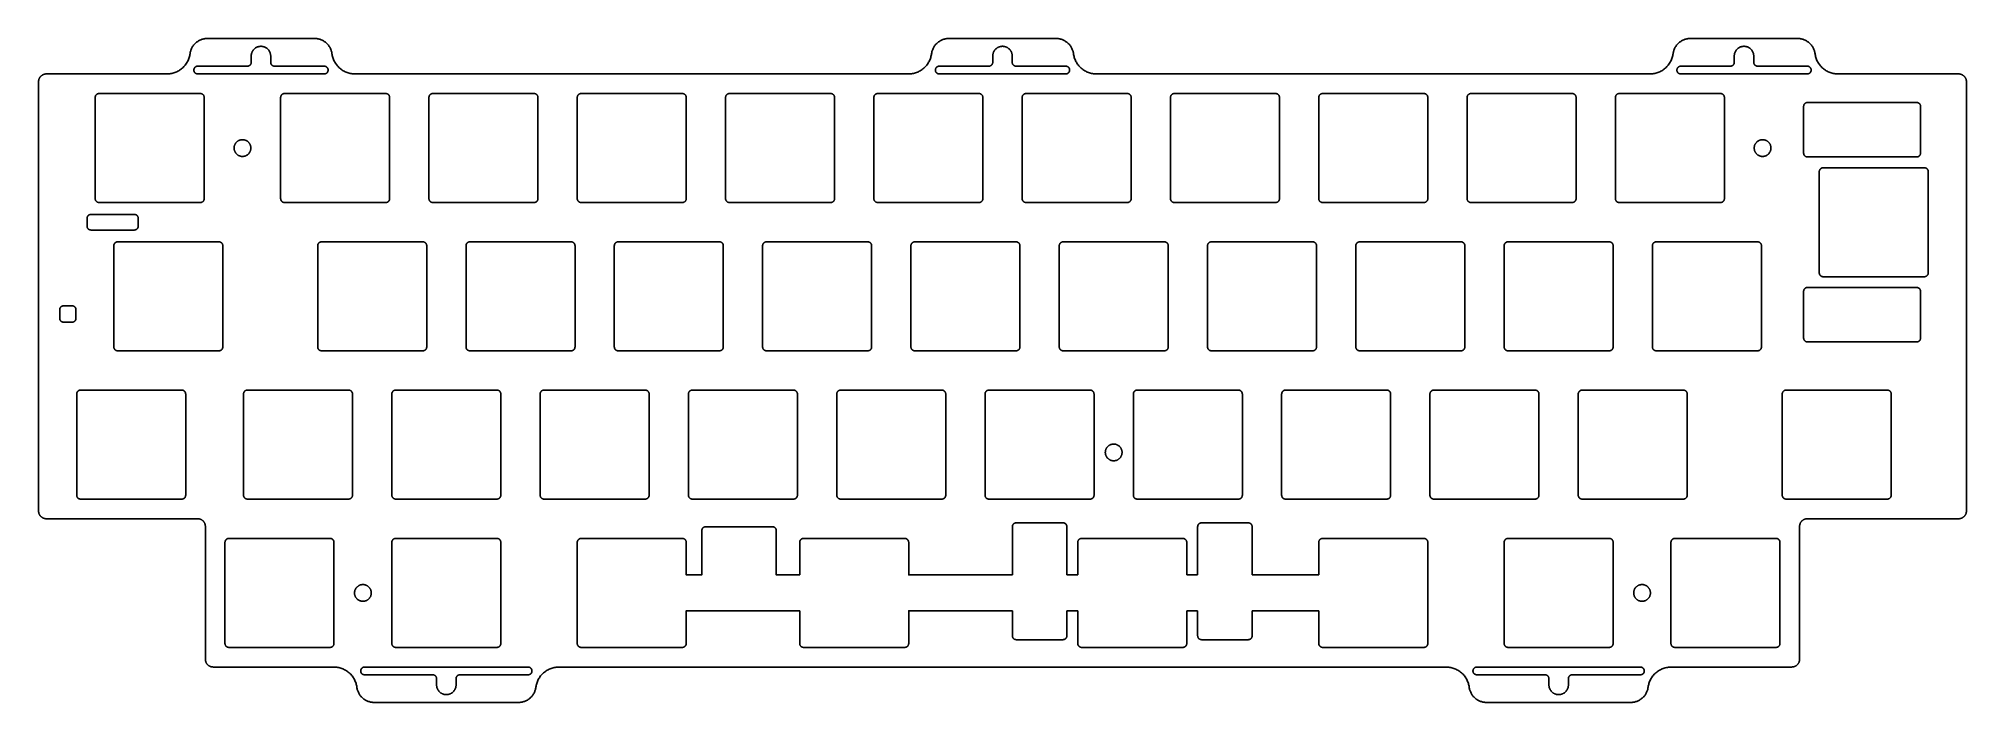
# Model space of a CAD drawing. Header units: millimetres. Extents: x -2983 to -2736, y -419 to -334.
import ezdxf

# ---------------------------------------------------------------- set-up
doc = ezdxf.new("R2010")
doc.units = ezdxf.units.MM
doc.layers.add('默认', color=7, linetype='Continuous', true_color=0xffffff)

msp = doc.modelspace()

# ---------------------------------------------------------------- linework, layer by layer
at = {"layer": '默认'}
for p, q in [((-2971.09, -356.2), (-2976.67, -356.2)), ((-2977.17, -356.7), (-2977.17, -357.7)), ((-2976.67, -358.2), (-2971.09, -358.2)), ((-2970.59, -357.7), (-2970.59, -356.7))]:
    msp.add_line(p, q, dxfattribs=at)
for points in [[(-2979.09, -367.94), (-2979.63, -367.94), (-2980.18, -367.94)], [(-2980.18, -370.04), (-2979.63, -370.04), (-2979.09, -370.04)], [(-2898.2, -396.82), (-2898.2, -402.52), (-2900.2, -402.52), (-2900.2, -398.32)], [(-2889.13, -396.32), (-2897.7, -396.32)], [(-2885.63, -402.52), (-2888.63, -402.52), (-2888.63, -396.82)], [(-2858.31, -402.52), (-2871.63, -402.52), (-2871.63, -398.32)], [(-2849.91, -402.52), (-2851.31, -402.52)], [(-2834.51, -402.52), (-2835.91, -402.52)], [(-2818.95, -402.52), (-2827.51, -402.52)], [(-2900.2, -411.32), (-2900.2, -407.12), (-2885.63, -407.12)], [(-2871.63, -411.32), (-2871.63, -407.12), (-2858.31, -407.12)], [(-2851.31, -407.12), (-2849.91, -407.12)], [(-2835.91, -407.12), (-2834.51, -407.12)], [(-2827.51, -407.12), (-2818.95, -407.12)]]:
    msp.add_lwpolyline(points, dxfattribs=at)
for points, weights in [([(-2963.94, -335.55), (-2963.68, -333.6), (-2961.71, -333.6)], [1, 0.752772652709, 1]), ([(-2947.94, -333.6), (-2945.98, -333.6), (-2945.71, -335.55)], [1, 0.752772652709, 1]), ([(-2868.69, -335.55), (-2868.43, -333.6), (-2866.46, -333.6)], [1, 0.752772652709, 1]), ([(-2852.69, -333.6), (-2850.73, -333.6), (-2850.46, -335.55)], [1, 0.752772652709, 1]), ([(-2773.44, -335.55), (-2773.18, -333.6), (-2771.21, -333.6)], [1, 0.752772652709, 1]), ([(-2757.44, -333.6), (-2755.48, -333.6), (-2755.21, -335.55)], [1, 0.752772652709, 1]), ([(-2966.91, -338.15), (-2964.29, -338.15), (-2963.94, -335.55)], [1, 0.752772652709, 1]), ([(-2956.08, -336.65), (-2956.08, -337.15), (-2956.58, -337.15)], [1, 0.707106781187, 1]), ([(-2953.08, -337.15), (-2953.58, -337.15), (-2953.58, -336.65)], [1, 0.707106781187, 1]), ([(-2945.71, -335.55), (-2945.37, -338.15), (-2942.74, -338.15)], [1, 0.752772652709, 1]), ([(-2871.66, -338.15), (-2869.04, -338.15), (-2868.69, -335.55)], [1, 0.752772652709, 1]), ([(-2860.83, -336.65), (-2860.83, -337.15), (-2861.33, -337.15)], [1, 0.707106781187, 1]), ([(-2857.83, -337.15), (-2858.33, -337.15), (-2858.33, -336.65)], [1, 0.707106781187, 1]), ([(-2850.46, -335.55), (-2850.12, -338.15), (-2847.49, -338.15)], [1, 0.752772652709, 1]), ([(-2776.41, -338.15), (-2773.79, -338.15), (-2773.44, -335.55)], [1, 0.752772652709, 1]), ([(-2765.58, -336.65), (-2765.58, -337.15), (-2766.08, -337.15)], [1, 0.707106781186, 1]), ([(-2762.58, -337.15), (-2763.08, -337.15), (-2763.08, -336.65)], [1, 0.707106781187, 1]), ([(-2755.21, -335.55), (-2754.87, -338.15), (-2752.24, -338.15)], [1, 0.752772652709, 1]), ([(-2983.4, -339.15), (-2983.4, -338.15), (-2982.4, -338.15)], [1, 0.707106781187, 1]), ([(-2736.76, -338.15), (-2735.76, -338.15), (-2735.76, -339.15)], [1, 0.707106781187, 1]), ([(-2975.62, -340.67), (-2976.12, -340.67), (-2976.12, -341.17)], [1, 0.707106781186, 1]), ([(-2962.12, -341.17), (-2962.12, -340.67), (-2962.62, -340.67)], [1, 0.707106781187, 1]), ([(-2951.8, -340.67), (-2952.3, -340.67), (-2952.3, -341.17)], [1, 0.707106781187, 1]), ([(-2938.3, -341.17), (-2938.3, -340.67), (-2938.8, -340.67)], [1, 0.707106781186, 1]), ([(-2932.75, -340.67), (-2933.25, -340.67), (-2933.25, -341.17)], [1, 0.707106781187, 1]), ([(-2919.25, -341.17), (-2919.25, -340.67), (-2919.75, -340.67)], [1, 0.707106781186, 1]), ([(-2913.7, -340.67), (-2914.2, -340.67), (-2914.2, -341.17)], [1, 0.707106781186, 1]), ([(-2900.2, -341.17), (-2900.2, -340.67), (-2900.7, -340.67)], [1, 0.707106781187, 1]), ([(-2894.65, -340.67), (-2895.15, -340.67), (-2895.15, -341.17)], [1, 0.707106781187, 1]), ([(-2881.15, -341.17), (-2881.15, -340.67), (-2881.65, -340.67)], [1, 0.707106781186, 1]), ([(-2875.6, -340.67), (-2876.1, -340.67), (-2876.1, -341.17)], [1, 0.707106781186, 1]), ([(-2862.1, -341.17), (-2862.1, -340.67), (-2862.6, -340.67)], [1, 0.707106781187, 1]), ([(-2856.55, -340.67), (-2857.05, -340.67), (-2857.05, -341.17)], [1, 0.707106781186, 1]), ([(-2843.05, -341.17), (-2843.05, -340.67), (-2843.55, -340.67)], [1, 0.707106781186, 1]), ([(-2837.5, -340.67), (-2838, -340.67), (-2838, -341.17)], [1, 0.707106781187, 1]), ([(-2824, -341.17), (-2824, -340.67), (-2824.5, -340.67)], [1, 0.707106781187, 1]), ([(-2818.45, -340.67), (-2818.95, -340.67), (-2818.95, -341.17)], [1, 0.707106781186, 1]), ([(-2804.95, -341.17), (-2804.95, -340.67), (-2805.45, -340.67)], [1, 0.707106781186, 1]), ([(-2799.4, -340.67), (-2799.9, -340.67), (-2799.9, -341.17)], [1, 0.707106781186, 1]), ([(-2785.9, -341.17), (-2785.9, -340.67), (-2786.4, -340.67)], [1, 0.707106781186, 1]), ([(-2780.35, -340.67), (-2780.85, -340.67), (-2780.85, -341.17)], [1, 0.707106781186, 1]), ([(-2766.85, -341.17), (-2766.85, -340.67), (-2767.35, -340.67)], [1, 0.707106781186, 1]), ([(-2756.17, -341.82), (-2756.67, -341.82), (-2756.67, -342.32)], [1, 0.707106781187, 1]), ([(-2741.65, -342.32), (-2741.65, -341.82), (-2742.15, -341.82)], [1, 0.707106781187, 1]), ([(-2756.67, -348.32), (-2756.67, -348.82), (-2756.17, -348.82)], [1, 0.707106781187, 1]), ([(-2754.16, -350.2), (-2754.66, -350.2), (-2754.66, -350.7)], [1, 0.707106781186, 1]), ([(-2740.66, -350.7), (-2740.66, -350.2), (-2741.16, -350.2)], [1, 0.707106781186, 1]), ([(-2976.67, -356.2), (-2977.17, -356.2), (-2977.17, -356.7)], [1, 0.707106781187, 1]), ([(-2976.12, -354.17), (-2976.12, -354.67), (-2975.62, -354.67)], [1, 0.707106781186, 1]), ([(-2970.59, -356.7), (-2970.59, -356.2), (-2971.09, -356.2)], [1, 0.707106781187, 1]), ([(-2962.62, -354.67), (-2962.12, -354.67), (-2962.12, -354.17)], [1, 0.707106781187, 1]), ([(-2952.3, -354.17), (-2952.3, -354.67), (-2951.8, -354.67)], [1, 0.707106781187, 1]), ([(-2938.8, -354.67), (-2938.3, -354.67), (-2938.3, -354.17)], [1, 0.707106781187, 1]), ([(-2933.25, -354.17), (-2933.25, -354.67), (-2932.75, -354.67)], [1, 0.707106781186, 1]), ([(-2919.75, -354.67), (-2919.25, -354.67), (-2919.25, -354.17)], [1, 0.707106781187, 1]), ([(-2914.2, -354.17), (-2914.2, -354.67), (-2913.7, -354.67)], [1, 0.707106781187, 1]), ([(-2900.7, -354.67), (-2900.2, -354.67), (-2900.2, -354.17)], [1, 0.707106781186, 1]), ([(-2895.15, -354.17), (-2895.15, -354.67), (-2894.65, -354.67)], [1, 0.707106781186, 1]), ([(-2881.65, -354.67), (-2881.15, -354.67), (-2881.15, -354.17)], [1, 0.707106781187, 1]), ([(-2876.1, -354.17), (-2876.1, -354.67), (-2875.6, -354.67)], [1, 0.707106781187, 1]), ([(-2862.6, -354.67), (-2862.1, -354.67), (-2862.1, -354.17)], [1, 0.707106781187, 1]), ([(-2857.05, -354.17), (-2857.05, -354.67), (-2856.55, -354.67)], [1, 0.707106781186, 1]), ([(-2843.55, -354.67), (-2843.05, -354.67), (-2843.05, -354.17)], [1, 0.707106781186, 1]), ([(-2838, -354.17), (-2838, -354.67), (-2837.5, -354.67)], [1, 0.707106781187, 1]), ([(-2824.5, -354.67), (-2824, -354.67), (-2824, -354.17)], [1, 0.707106781187, 1]), ([(-2818.95, -354.17), (-2818.95, -354.67), (-2818.45, -354.67)], [1, 0.707106781186, 1]), ([(-2805.45, -354.67), (-2804.95, -354.67), (-2804.95, -354.17)], [1, 0.707106781187, 1]), ([(-2799.9, -354.17), (-2799.9, -354.67), (-2799.4, -354.67)], [1, 0.707106781186, 1]), ([(-2786.4, -354.67), (-2785.9, -354.67), (-2785.9, -354.17)], [1, 0.707106781186, 1]), ([(-2780.85, -354.17), (-2780.85, -354.67), (-2780.35, -354.67)], [1, 0.707106781187, 1]), ([(-2767.35, -354.67), (-2766.85, -354.67), (-2766.85, -354.17)], [1, 0.707106781186, 1]), ([(-2977.17, -357.7), (-2977.17, -358.2), (-2976.67, -358.2)], [1, 0.707106781187, 1]), ([(-2971.09, -358.2), (-2970.59, -358.2), (-2970.59, -357.7)], [1, 0.707106781186, 1]), ([(-2973.23, -359.72), (-2973.73, -359.72), (-2973.73, -360.22)], [1, 0.707106781186, 1]), ([(-2959.73, -360.22), (-2959.73, -359.72), (-2960.23, -359.72)], [1, 0.707106781187, 1]), ([(-2947.04, -359.72), (-2947.54, -359.72), (-2947.54, -360.22)], [1, 0.707106781186, 1]), ([(-2933.54, -360.22), (-2933.54, -359.72), (-2934.04, -359.72)], [1, 0.707106781187, 1]), ([(-2927.99, -359.72), (-2928.49, -359.72), (-2928.49, -360.22)], [1, 0.707106781187, 1]), ([(-2914.49, -360.22), (-2914.49, -359.72), (-2914.99, -359.72)], [1, 0.707106781187, 1]), ([(-2908.94, -359.72), (-2909.44, -359.72), (-2909.44, -360.22)], [1, 0.707106781187, 1]), ([(-2895.44, -360.22), (-2895.44, -359.72), (-2895.94, -359.72)], [1, 0.707106781187, 1]), ([(-2889.89, -359.72), (-2890.39, -359.72), (-2890.39, -360.22)], [1, 0.707106781186, 1]), ([(-2876.39, -360.22), (-2876.39, -359.72), (-2876.89, -359.72)], [1, 0.707106781187, 1]), ([(-2870.84, -359.72), (-2871.34, -359.72), (-2871.34, -360.22)], [1, 0.707106781186, 1]), ([(-2857.34, -360.22), (-2857.34, -359.72), (-2857.84, -359.72)], [1, 0.707106781186, 1]), ([(-2851.79, -359.72), (-2852.29, -359.72), (-2852.29, -360.22)], [1, 0.707106781186, 1]), ([(-2838.29, -360.22), (-2838.29, -359.72), (-2838.79, -359.72)], [1, 0.707106781187, 1]), ([(-2832.74, -359.72), (-2833.24, -359.72), (-2833.24, -360.22)], [1, 0.707106781186, 1]), ([(-2819.24, -360.22), (-2819.24, -359.72), (-2819.74, -359.72)], [1, 0.707106781188, 1]), ([(-2813.69, -359.72), (-2814.19, -359.72), (-2814.19, -360.22)], [1, 0.707106781187, 1]), ([(-2800.19, -360.22), (-2800.19, -359.72), (-2800.69, -359.72)], [1, 0.707106781187, 1]), ([(-2794.64, -359.72), (-2795.14, -359.72), (-2795.14, -360.22)], [1, 0.707106781186, 1]), ([(-2781.14, -360.22), (-2781.14, -359.72), (-2781.64, -359.72)], [1, 0.707106781187, 1]), ([(-2775.59, -359.72), (-2776.09, -359.72), (-2776.09, -360.22)], [1, 0.707106781186, 1]), ([(-2762.09, -360.22), (-2762.09, -359.72), (-2762.59, -359.72)], [1, 0.707106781187, 1]), ([(-2754.66, -363.7), (-2754.66, -364.2), (-2754.16, -364.2)], [1, 0.707106781187, 1]), ([(-2741.16, -364.2), (-2740.66, -364.2), (-2740.66, -363.7)], [1, 0.707106781186, 1]), ([(-2756.67, -366.08), (-2756.67, -365.58), (-2756.17, -365.58)], [1, 0.707106781187, 1]), ([(-2980.18, -367.94), (-2980.68, -367.94), (-2980.68, -368.44)], [1, 0.707106781187, 1]), ([(-2978.59, -368.44), (-2978.59, -367.94), (-2979.09, -367.94)], [1, 0.707106781187, 1]), ([(-2980.68, -369.54), (-2980.68, -370.04), (-2980.18, -370.04)], [1, 0.707106781187, 1]), ([(-2979.09, -370.04), (-2978.59, -370.04), (-2978.59, -369.54)], [1, 0.707106781187, 1]), ([(-2973.73, -373.22), (-2973.73, -373.72), (-2973.23, -373.72)], [1, 0.707106781186, 1]), ([(-2960.23, -373.72), (-2959.73, -373.72), (-2959.73, -373.22)], [1, 0.707106781187, 1]), ([(-2947.54, -373.22), (-2947.54, -373.72), (-2947.04, -373.72)], [1, 0.707106781186, 1]), ([(-2934.04, -373.72), (-2933.54, -373.72), (-2933.54, -373.22)], [1, 0.707106781187, 1]), ([(-2928.49, -373.22), (-2928.49, -373.72), (-2927.99, -373.72)], [1, 0.707106781186, 1]), ([(-2914.99, -373.72), (-2914.49, -373.72), (-2914.49, -373.22)], [1, 0.707106781187, 1]), ([(-2909.44, -373.22), (-2909.44, -373.72), (-2908.94, -373.72)], [1, 0.707106781187, 1]), ([(-2895.94, -373.72), (-2895.44, -373.72), (-2895.44, -373.22)], [1, 0.707106781186, 1]), ([(-2890.39, -373.22), (-2890.39, -373.72), (-2889.89, -373.72)], [1, 0.707106781186, 1]), ([(-2876.89, -373.72), (-2876.39, -373.72), (-2876.39, -373.22)], [1, 0.707106781187, 1]), ([(-2871.34, -373.22), (-2871.34, -373.72), (-2870.84, -373.72)], [1, 0.707106781186, 1]), ([(-2857.84, -373.72), (-2857.34, -373.72), (-2857.34, -373.22)], [1, 0.707106781185, 1]), ([(-2852.29, -373.22), (-2852.29, -373.72), (-2851.79, -373.72)], [1, 0.707106781186, 1]), ([(-2838.79, -373.72), (-2838.29, -373.72), (-2838.29, -373.22)], [1, 0.707106781186, 1]), ([(-2833.24, -373.22), (-2833.24, -373.72), (-2832.74, -373.72)], [1, 0.707106781187, 1]), ([(-2819.74, -373.72), (-2819.24, -373.72), (-2819.24, -373.22)], [1, 0.707106781188, 1]), ([(-2814.19, -373.22), (-2814.19, -373.72), (-2813.69, -373.72)], [1, 0.707106781185, 1]), ([(-2800.69, -373.72), (-2800.19, -373.72), (-2800.19, -373.22)], [1, 0.707106781187, 1]), ([(-2795.14, -373.22), (-2795.14, -373.72), (-2794.64, -373.72)], [1, 0.707106781186, 1]), ([(-2781.64, -373.72), (-2781.14, -373.72), (-2781.14, -373.22)], [1, 0.707106781187, 1]), ([(-2776.09, -373.22), (-2776.09, -373.72), (-2775.59, -373.72)], [1, 0.707106781186, 1]), ([(-2762.59, -373.72), (-2762.09, -373.72), (-2762.09, -373.22)], [1, 0.707106781187, 1]), ([(-2756.17, -372.58), (-2756.67, -372.58), (-2756.67, -372.08)], [1, 0.707106781187, 1]), ([(-2741.65, -372.08), (-2741.65, -372.58), (-2742.15, -372.58)], [1, 0.707106781187, 1]), ([(-2978, -378.77), (-2978.5, -378.77), (-2978.5, -379.27)], [1, 0.707106781186, 1]), ([(-2964.5, -379.27), (-2964.5, -378.77), (-2965, -378.77)], [1, 0.707106781187, 1]), ([(-2956.57, -378.77), (-2957.07, -378.77), (-2957.07, -379.27)], [1, 0.707106781186, 1]), ([(-2943.07, -379.27), (-2943.07, -378.77), (-2943.57, -378.77)], [1, 0.707106781187, 1]), ([(-2937.52, -378.77), (-2938.02, -378.77), (-2938.02, -379.27)], [1, 0.707106781187, 1]), ([(-2924.02, -379.27), (-2924.02, -378.77), (-2924.52, -378.77)], [1, 0.707106781186, 1]), ([(-2918.47, -378.77), (-2918.97, -378.77), (-2918.97, -379.27)], [1, 0.707106781187, 1]), ([(-2904.97, -379.27), (-2904.97, -378.77), (-2905.47, -378.77)], [1, 0.707106781187, 1]), ([(-2899.42, -378.77), (-2899.92, -378.77), (-2899.92, -379.27)], [1, 0.707106781187, 1]), ([(-2885.92, -379.27), (-2885.92, -378.77), (-2886.42, -378.77)], [1, 0.707106781188, 1]), ([(-2880.37, -378.77), (-2880.87, -378.77), (-2880.87, -379.27)], [1, 0.707106781186, 1]), ([(-2866.87, -379.27), (-2866.87, -378.77), (-2867.37, -378.77)], [1, 0.707106781187, 1]), ([(-2861.32, -378.77), (-2861.82, -378.77), (-2861.82, -379.27)], [1, 0.707106781187, 1]), ([(-2847.82, -379.27), (-2847.82, -378.77), (-2848.32, -378.77)], [1, 0.707106781187, 1]), ([(-2842.27, -378.77), (-2842.77, -378.77), (-2842.77, -379.27)], [1, 0.707106781186, 1]), ([(-2828.77, -379.27), (-2828.77, -378.77), (-2829.27, -378.77)], [1, 0.707106781187, 1]), ([(-2823.22, -378.77), (-2823.72, -378.77), (-2823.72, -379.27)], [1, 0.707106781186, 1]), ([(-2809.72, -379.27), (-2809.72, -378.77), (-2810.22, -378.77)], [1, 0.707106781188, 1]), ([(-2804.17, -378.77), (-2804.67, -378.77), (-2804.67, -379.27)], [1, 0.707106781187, 1]), ([(-2790.67, -379.27), (-2790.67, -378.77), (-2791.17, -378.77)], [1, 0.707106781186, 1]), ([(-2785.12, -378.77), (-2785.62, -378.77), (-2785.62, -379.27)], [1, 0.707106781186, 1]), ([(-2771.62, -379.27), (-2771.62, -378.77), (-2772.12, -378.77)], [1, 0.707106781186, 1]), ([(-2758.92, -378.77), (-2759.42, -378.77), (-2759.42, -379.27)], [1, 0.707106781186, 1]), ([(-2745.42, -379.27), (-2745.42, -378.77), (-2745.92, -378.77)], [1, 0.707106781186, 1]), ([(-2978.5, -392.27), (-2978.5, -392.77), (-2978, -392.77)], [1, 0.707106781186, 1]), ([(-2965, -392.77), (-2964.5, -392.77), (-2964.5, -392.27)], [1, 0.707106781187, 1]), ([(-2957.07, -392.27), (-2957.07, -392.77), (-2956.57, -392.77)], [1, 0.707106781186, 1]), ([(-2943.57, -392.77), (-2943.07, -392.77), (-2943.07, -392.27)], [1, 0.707106781187, 1]), ([(-2938.02, -392.27), (-2938.02, -392.77), (-2937.52, -392.77)], [1, 0.707106781186, 1]), ([(-2924.52, -392.77), (-2924.02, -392.77), (-2924.02, -392.27)], [1, 0.707106781186, 1]), ([(-2918.97, -392.27), (-2918.97, -392.77), (-2918.47, -392.77)], [1, 0.707106781186, 1]), ([(-2905.47, -392.77), (-2904.97, -392.77), (-2904.97, -392.27)], [1, 0.707106781186, 1]), ([(-2899.92, -392.27), (-2899.92, -392.77), (-2899.42, -392.77)], [1, 0.707106781186, 1]), ([(-2886.42, -392.77), (-2885.92, -392.77), (-2885.92, -392.27)], [1, 0.707106781186, 1]), ([(-2880.87, -392.27), (-2880.87, -392.77), (-2880.37, -392.77)], [1, 0.707106781186, 1]), ([(-2867.37, -392.77), (-2866.87, -392.77), (-2866.87, -392.27)], [1, 0.707106781186, 1]), ([(-2861.82, -392.27), (-2861.82, -392.77), (-2861.32, -392.77)], [1, 0.707106781186, 1]), ([(-2848.32, -392.77), (-2847.82, -392.77), (-2847.82, -392.27)], [1, 0.707106781186, 1]), ([(-2842.77, -392.27), (-2842.77, -392.77), (-2842.27, -392.77)], [1, 0.707106781186, 1]), ([(-2829.27, -392.77), (-2828.77, -392.77), (-2828.77, -392.27)], [1, 0.707106781186, 1]), ([(-2823.72, -392.27), (-2823.72, -392.77), (-2823.22, -392.77)], [1, 0.707106781185, 1]), ([(-2810.22, -392.77), (-2809.72, -392.77), (-2809.72, -392.27)], [1, 0.707106781186, 1]), ([(-2804.67, -392.27), (-2804.67, -392.77), (-2804.17, -392.77)], [1, 0.707106781186, 1]), ([(-2791.17, -392.77), (-2790.67, -392.77), (-2790.67, -392.27)], [1, 0.707106781186, 1]), ([(-2785.62, -392.27), (-2785.62, -392.77), (-2785.12, -392.77)], [1, 0.707106781186, 1]), ([(-2772.12, -392.77), (-2771.62, -392.77), (-2771.62, -392.27)], [1, 0.707106781186, 1]), ([(-2759.42, -392.27), (-2759.42, -392.77), (-2758.92, -392.77)], [1, 0.707106781186, 1]), ([(-2745.92, -392.77), (-2745.42, -392.77), (-2745.42, -392.27)], [1, 0.707106781186, 1]), ([(-2982.4, -395.29), (-2983.4, -395.29), (-2983.4, -394.29)], [1, 0.707106781187, 1]), ([(-2961.97, -396.29), (-2961.97, -395.29), (-2962.97, -395.29)], [1, 0.707106781187, 1]), ([(-2857.81, -395.82), (-2858.31, -395.82), (-2858.31, -396.32)], [1, 0.707106781187, 1]), ([(-2827.51, -396.32), (-2827.51, -395.82), (-2828.01, -395.82)], [1, 0.707106781187, 1]), ([(-2756.19, -395.29), (-2757.19, -395.29), (-2757.19, -396.29)], [1, 0.707106781187, 1]), ([(-2735.76, -394.29), (-2735.76, -395.29), (-2736.76, -395.29)], [1, 0.707106781187, 1]), ([(-2958.95, -397.82), (-2959.45, -397.82), (-2959.45, -398.32)], [1, 0.707106781186, 1]), ([(-2945.45, -398.32), (-2945.45, -397.82), (-2945.95, -397.82)], [1, 0.707106781187, 1]), ([(-2937.52, -397.82), (-2938.02, -397.82), (-2938.02, -398.32)], [1, 0.707106781186, 1]), ([(-2924.02, -398.32), (-2924.02, -397.82), (-2924.52, -397.82)], [1, 0.707106781187, 1]), ([(-2913.7, -397.82), (-2914.2, -397.82), (-2914.2, -398.32)], [1, 0.707106781186, 1]), ([(-2900.2, -398.32), (-2900.2, -397.82), (-2900.7, -397.82)], [1, 0.707106781187, 1]), ([(-2897.7, -396.32), (-2898.2, -396.32), (-2898.2, -396.82)], [1, 0.707106781187, 1]), ([(-2888.63, -396.82), (-2888.63, -396.32), (-2889.13, -396.32)], [1, 0.707106781187, 1]), ([(-2885.13, -397.82), (-2885.63, -397.82), (-2885.63, -398.32)], [1, 0.707106781186, 1]), ([(-2871.63, -398.32), (-2871.63, -397.82), (-2872.13, -397.82)], [1, 0.707106781187, 1]), ([(-2849.41, -397.82), (-2849.91, -397.82), (-2849.91, -398.32)], [1, 0.707106781186, 1]), ([(-2835.91, -398.32), (-2835.91, -397.82), (-2836.41, -397.82)], [1, 0.707106781187, 1]), ([(-2818.45, -397.82), (-2818.95, -397.82), (-2818.95, -398.32)], [1, 0.707106781186, 1]), ([(-2804.95, -398.32), (-2804.95, -397.82), (-2805.45, -397.82)], [1, 0.707106781187, 1]), ([(-2794.64, -397.82), (-2795.14, -397.82), (-2795.14, -398.32)], [1, 0.707106781186, 1]), ([(-2781.14, -398.32), (-2781.14, -397.82), (-2781.64, -397.82)], [1, 0.707106781187, 1]), ([(-2773.21, -397.82), (-2773.71, -397.82), (-2773.71, -398.32)], [1, 0.707106781186, 1]), ([(-2759.71, -398.32), (-2759.71, -397.82), (-2760.21, -397.82)], [1, 0.707106781187, 1]), ([(-2858.31, -410.33), (-2858.31, -410.83), (-2857.81, -410.83)], [1, 0.707106781187, 1]), ([(-2851.81, -410.83), (-2851.31, -410.83), (-2851.31, -410.33)], [1, 0.707106781187, 1]), ([(-2834.51, -410.33), (-2834.51, -410.83), (-2834.01, -410.83)], [1, 0.707106781187, 1]), ([(-2828.01, -410.83), (-2827.51, -410.83), (-2827.51, -410.33)], [1, 0.707106781187, 1]), ([(-2960.97, -414.34), (-2961.97, -414.34), (-2961.97, -413.34)], [1, 0.707106781187, 1]), ([(-2959.45, -411.32), (-2959.45, -411.82), (-2958.95, -411.82)], [1, 0.707106781186, 1]), ([(-2945.95, -411.82), (-2945.45, -411.82), (-2945.45, -411.32)], [1, 0.707106781187, 1]), ([(-2938.02, -411.32), (-2938.02, -411.82), (-2937.52, -411.82)], [1, 0.707106781186, 1]), ([(-2924.52, -411.82), (-2924.02, -411.82), (-2924.02, -411.32)], [1, 0.707106781187, 1]), ([(-2914.2, -411.32), (-2914.2, -411.82), (-2913.7, -411.82)], [1, 0.707106781186, 1]), ([(-2900.7, -411.82), (-2900.2, -411.82), (-2900.2, -411.32)], [1, 0.707106781187, 1]), ([(-2885.63, -411.32), (-2885.63, -411.82), (-2885.13, -411.82)], [1, 0.707106781186, 1]), ([(-2872.13, -411.82), (-2871.63, -411.82), (-2871.63, -411.32)], [1, 0.707106781187, 1]), ([(-2849.91, -411.32), (-2849.91, -411.82), (-2849.41, -411.82)], [1, 0.707106781186, 1]), ([(-2836.41, -411.82), (-2835.91, -411.82), (-2835.91, -411.32)], [1, 0.707106781187, 1]), ([(-2818.95, -411.32), (-2818.95, -411.82), (-2818.45, -411.82)], [1, 0.707106781186, 1]), ([(-2805.45, -411.82), (-2804.95, -411.82), (-2804.95, -411.32)], [1, 0.707106781187, 1]), ([(-2795.14, -411.32), (-2795.14, -411.82), (-2794.64, -411.82)], [1, 0.707106781186, 1]), ([(-2781.64, -411.82), (-2781.14, -411.82), (-2781.14, -411.32)], [1, 0.707106781187, 1]), ([(-2773.71, -411.32), (-2773.71, -411.82), (-2773.21, -411.82)], [1, 0.707106781186, 1]), ([(-2760.21, -411.82), (-2759.71, -411.82), (-2759.71, -411.32)], [1, 0.707106781187, 1]), ([(-2757.19, -413.34), (-2757.19, -414.34), (-2758.19, -414.34)], [1, 0.707106781187, 1]), ([(-2942.51, -416.94), (-2942.86, -414.34), (-2945.48, -414.34)], [1, 0.752772652709, 1]), ([(-2932.77, -415.34), (-2932.27, -415.34), (-2932.27, -415.84)], [1, 0.707106781187, 1]), ([(-2929.77, -415.84), (-2929.77, -415.34), (-2929.27, -415.34)], [1, 0.707106781187, 1]), ([(-2916.55, -414.34), (-2919.17, -414.34), (-2919.52, -416.94)], [1, 0.752772652709, 1]), ([(-2799.63, -416.94), (-2799.98, -414.34), (-2802.61, -414.34)], [1, 0.752772652709, 1]), ([(-2789.89, -415.34), (-2789.39, -415.34), (-2789.39, -415.84)], [1, 0.707106781187, 1]), ([(-2786.89, -415.84), (-2786.89, -415.34), (-2786.39, -415.34)], [1, 0.707106781187, 1]), ([(-2773.67, -414.34), (-2776.3, -414.34), (-2776.65, -416.94)], [1, 0.752772652709, 1]), ([(-2940.28, -418.89), (-2942.25, -418.89), (-2942.51, -416.94)], [1, 0.752772652709, 1]), ([(-2919.52, -416.94), (-2919.78, -418.89), (-2921.75, -418.89)], [1, 0.752772652709, 1]), ([(-2797.4, -418.89), (-2799.37, -418.89), (-2799.63, -416.94)], [1, 0.752772652709, 1]), ([(-2776.65, -416.94), (-2776.91, -418.89), (-2778.88, -418.89)], [1, 0.752772652709, 1])]:
    msp.add_rational_spline(points, weights, degree=2, dxfattribs=at)
for points in [[(-2961.71, -333.6), (-2954.83, -333.6), (-2947.94, -333.6)], [(-2866.46, -333.6), (-2859.58, -333.6), (-2852.69, -333.6)], [(-2771.21, -333.6), (-2764.33, -333.6), (-2757.44, -333.6)], [(-2956.08, -335.85), (-2956.08, -336.25), (-2956.08, -336.65)], [(-2953.58, -336.65), (-2953.58, -336.25), (-2953.58, -335.85)], [(-2860.83, -335.85), (-2860.83, -336.25), (-2860.83, -336.65)], [(-2858.33, -336.65), (-2858.33, -336.25), (-2858.33, -335.85)], [(-2765.58, -335.85), (-2765.58, -336.25), (-2765.58, -336.65)], [(-2763.08, -336.65), (-2763.08, -336.25), (-2763.08, -335.85)], [(-2983.4, -394.29), (-2983.4, -366.72), (-2983.4, -339.15)], [(-2982.4, -338.15), (-2981.1, -338.15), (-2966.91, -338.15)], [(-2956.58, -337.15), (-2959.76, -337.15), (-2962.95, -337.15)], [(-2962.95, -338.15), (-2954.83, -338.15), (-2946.71, -338.15)], [(-2946.71, -337.15), (-2949.89, -337.15), (-2953.08, -337.15)], [(-2942.74, -338.15), (-2911.97, -338.15), (-2871.66, -338.15)], [(-2861.33, -337.15), (-2864.51, -337.15), (-2867.7, -337.15)], [(-2867.7, -338.15), (-2859.58, -338.15), (-2851.46, -338.15)], [(-2851.46, -337.15), (-2854.64, -337.15), (-2857.83, -337.15)], [(-2847.49, -338.15), (-2807.23, -338.15), (-2776.41, -338.15)], [(-2766.08, -337.15), (-2769.26, -337.15), (-2772.45, -337.15)], [(-2772.45, -338.15), (-2764.33, -338.15), (-2756.21, -338.15)], [(-2756.21, -337.15), (-2759.39, -337.15), (-2762.58, -337.15)], [(-2752.24, -338.15), (-2743.05, -338.15), (-2736.76, -338.15)], [(-2735.76, -339.15), (-2735.76, -366.72), (-2735.76, -394.29)], [(-2976.12, -341.17), (-2976.12, -347.67), (-2976.12, -354.17)], [(-2962.62, -340.67), (-2969.12, -340.67), (-2975.62, -340.67)], [(-2962.12, -354.17), (-2962.12, -347.67), (-2962.12, -341.17)], [(-2952.3, -341.17), (-2952.3, -347.67), (-2952.3, -354.17)], [(-2938.8, -340.67), (-2945.3, -340.67), (-2951.8, -340.67)], [(-2938.3, -354.17), (-2938.3, -347.67), (-2938.3, -341.17)], [(-2933.25, -341.17), (-2933.25, -347.67), (-2933.25, -354.17)], [(-2919.75, -340.67), (-2926.25, -340.67), (-2932.75, -340.67)], [(-2919.25, -354.17), (-2919.25, -347.67), (-2919.25, -341.17)], [(-2914.2, -341.17), (-2914.2, -347.67), (-2914.2, -354.17)], [(-2900.7, -340.67), (-2907.2, -340.67), (-2913.7, -340.67)], [(-2900.2, -354.17), (-2900.2, -347.67), (-2900.2, -341.17)], [(-2895.15, -341.17), (-2895.15, -347.67), (-2895.15, -354.17)], [(-2881.65, -340.67), (-2888.15, -340.67), (-2894.65, -340.67)], [(-2881.15, -354.17), (-2881.15, -347.67), (-2881.15, -341.17)], [(-2876.1, -341.17), (-2876.1, -347.67), (-2876.1, -354.17)], [(-2862.6, -340.67), (-2869.1, -340.67), (-2875.6, -340.67)], [(-2862.1, -354.17), (-2862.1, -347.67), (-2862.1, -341.17)], [(-2857.05, -341.17), (-2857.05, -347.67), (-2857.05, -354.17)], [(-2843.55, -340.67), (-2850.05, -340.67), (-2856.55, -340.67)], [(-2843.05, -354.17), (-2843.05, -347.67), (-2843.05, -341.17)], [(-2838, -341.17), (-2838, -347.67), (-2838, -354.17)], [(-2824.5, -340.67), (-2831, -340.67), (-2837.5, -340.67)], [(-2824, -354.17), (-2824, -347.67), (-2824, -341.17)], [(-2818.95, -341.17), (-2818.95, -347.67), (-2818.95, -354.17)], [(-2805.45, -340.67), (-2811.95, -340.67), (-2818.45, -340.67)], [(-2804.95, -354.17), (-2804.95, -347.67), (-2804.95, -341.17)], [(-2799.9, -341.17), (-2799.9, -347.67), (-2799.9, -354.17)], [(-2786.4, -340.67), (-2792.9, -340.67), (-2799.4, -340.67)], [(-2785.9, -354.17), (-2785.9, -347.67), (-2785.9, -341.17)], [(-2780.85, -341.17), (-2780.85, -347.67), (-2780.85, -354.17)], [(-2767.35, -340.67), (-2773.85, -340.67), (-2780.35, -340.67)], [(-2766.85, -354.17), (-2766.85, -347.67), (-2766.85, -341.17)], [(-2756.67, -342.32), (-2756.67, -345.32), (-2756.67, -348.32)], [(-2742.15, -341.82), (-2749.16, -341.82), (-2756.17, -341.82)], [(-2741.65, -348.28), (-2741.65, -345.3), (-2741.65, -342.32)], [(-2756.17, -348.82), (-2749.17, -348.82), (-2742.18, -348.82)], [(-2754.66, -350.7), (-2754.66, -357.2), (-2754.66, -363.7)], [(-2741.16, -350.2), (-2747.66, -350.2), (-2754.16, -350.2)], [(-2740.66, -363.7), (-2740.66, -357.2), (-2740.66, -350.7)], [(-2975.62, -354.67), (-2969.12, -354.67), (-2962.62, -354.67)], [(-2951.8, -354.67), (-2945.3, -354.67), (-2938.8, -354.67)], [(-2932.75, -354.67), (-2926.25, -354.67), (-2919.75, -354.67)], [(-2913.7, -354.67), (-2907.2, -354.67), (-2900.7, -354.67)], [(-2894.65, -354.67), (-2888.15, -354.67), (-2881.65, -354.67)], [(-2875.6, -354.67), (-2869.1, -354.67), (-2862.6, -354.67)], [(-2856.55, -354.67), (-2850.05, -354.67), (-2843.55, -354.67)], [(-2837.5, -354.67), (-2831, -354.67), (-2824.5, -354.67)], [(-2818.45, -354.67), (-2811.95, -354.67), (-2805.45, -354.67)], [(-2799.4, -354.67), (-2792.9, -354.67), (-2786.4, -354.67)], [(-2780.35, -354.67), (-2773.85, -354.67), (-2767.35, -354.67)], [(-2973.73, -360.22), (-2973.73, -366.72), (-2973.73, -373.22)], [(-2960.23, -359.72), (-2966.73, -359.72), (-2973.23, -359.72)], [(-2959.73, -373.22), (-2959.73, -366.72), (-2959.73, -360.22)], [(-2947.54, -360.22), (-2947.54, -366.72), (-2947.54, -373.22)], [(-2934.04, -359.72), (-2940.54, -359.72), (-2947.04, -359.72)], [(-2933.54, -373.22), (-2933.54, -366.72), (-2933.54, -360.22)], [(-2928.49, -360.22), (-2928.49, -366.72), (-2928.49, -373.22)], [(-2914.99, -359.72), (-2921.49, -359.72), (-2927.99, -359.72)], [(-2914.49, -373.22), (-2914.49, -366.72), (-2914.49, -360.22)], [(-2909.44, -360.22), (-2909.44, -366.72), (-2909.44, -373.22)], [(-2895.94, -359.72), (-2902.44, -359.72), (-2908.94, -359.72)], [(-2895.44, -373.22), (-2895.44, -366.72), (-2895.44, -360.22)], [(-2890.39, -360.22), (-2890.39, -366.72), (-2890.39, -373.22)], [(-2876.89, -359.72), (-2883.39, -359.72), (-2889.89, -359.72)], [(-2876.39, -373.22), (-2876.39, -366.72), (-2876.39, -360.22)], [(-2871.34, -360.22), (-2871.34, -366.72), (-2871.34, -373.22)], [(-2857.84, -359.72), (-2864.34, -359.72), (-2870.84, -359.72)], [(-2857.34, -373.22), (-2857.34, -366.72), (-2857.34, -360.22)], [(-2852.29, -360.22), (-2852.29, -366.72), (-2852.29, -373.22)], [(-2838.79, -359.72), (-2845.29, -359.72), (-2851.79, -359.72)], [(-2838.29, -373.22), (-2838.29, -366.72), (-2838.29, -360.22)], [(-2833.24, -360.22), (-2833.24, -366.72), (-2833.24, -373.22)], [(-2819.74, -359.72), (-2826.24, -359.72), (-2832.74, -359.72)], [(-2819.24, -373.22), (-2819.24, -366.72), (-2819.24, -360.22)], [(-2814.19, -360.22), (-2814.19, -366.72), (-2814.19, -373.22)], [(-2800.69, -359.72), (-2807.19, -359.72), (-2813.69, -359.72)], [(-2800.19, -373.22), (-2800.19, -366.72), (-2800.19, -360.22)], [(-2795.14, -360.22), (-2795.14, -366.72), (-2795.14, -373.22)], [(-2781.64, -359.72), (-2788.14, -359.72), (-2794.64, -359.72)], [(-2781.14, -373.22), (-2781.14, -366.72), (-2781.14, -360.22)], [(-2776.09, -360.22), (-2776.09, -366.72), (-2776.09, -373.22)], [(-2762.59, -359.72), (-2769.09, -359.72), (-2775.59, -359.72)], [(-2762.09, -373.22), (-2762.09, -366.72), (-2762.09, -360.22)], [(-2756.67, -372.08), (-2756.67, -369.08), (-2756.67, -366.08)], [(-2756.17, -365.58), (-2749.17, -365.58), (-2742.18, -365.58)], [(-2754.16, -364.2), (-2747.66, -364.2), (-2741.16, -364.2)], [(-2741.65, -366.12), (-2741.65, -369.1), (-2741.65, -372.08)], [(-2980.68, -368.44), (-2980.68, -368.99), (-2980.68, -369.54)], [(-2978.59, -369.54), (-2978.59, -368.99), (-2978.59, -368.44)], [(-2973.23, -373.72), (-2966.73, -373.72), (-2960.23, -373.72)], [(-2947.04, -373.72), (-2940.54, -373.72), (-2934.04, -373.72)], [(-2927.99, -373.72), (-2921.49, -373.72), (-2914.99, -373.72)], [(-2908.94, -373.72), (-2902.44, -373.72), (-2895.94, -373.72)], [(-2889.89, -373.72), (-2883.39, -373.72), (-2876.89, -373.72)], [(-2870.84, -373.72), (-2864.34, -373.72), (-2857.84, -373.72)], [(-2851.79, -373.72), (-2845.29, -373.72), (-2838.79, -373.72)], [(-2832.74, -373.72), (-2826.24, -373.72), (-2819.74, -373.72)], [(-2813.69, -373.72), (-2807.19, -373.72), (-2800.69, -373.72)], [(-2794.64, -373.72), (-2788.14, -373.72), (-2781.64, -373.72)], [(-2775.59, -373.72), (-2769.09, -373.72), (-2762.59, -373.72)], [(-2742.15, -372.58), (-2749.16, -372.58), (-2756.17, -372.58)], [(-2965, -378.77), (-2971.5, -378.77), (-2978, -378.77)], [(-2943.57, -378.77), (-2950.07, -378.77), (-2956.57, -378.77)], [(-2924.52, -378.77), (-2931.02, -378.77), (-2937.52, -378.77)], [(-2905.47, -378.77), (-2911.97, -378.77), (-2918.47, -378.77)], [(-2886.42, -378.77), (-2892.92, -378.77), (-2899.42, -378.77)], [(-2867.37, -378.77), (-2873.87, -378.77), (-2880.37, -378.77)], [(-2848.32, -378.77), (-2854.82, -378.77), (-2861.32, -378.77)], [(-2829.27, -378.77), (-2835.77, -378.77), (-2842.27, -378.77)], [(-2810.22, -378.77), (-2816.72, -378.77), (-2823.22, -378.77)], [(-2791.17, -378.77), (-2797.67, -378.77), (-2804.17, -378.77)], [(-2772.12, -378.77), (-2778.62, -378.77), (-2785.12, -378.77)], [(-2745.92, -378.77), (-2752.42, -378.77), (-2758.92, -378.77)], [(-2978.5, -379.27), (-2978.5, -385.77), (-2978.5, -392.27)], [(-2964.5, -392.27), (-2964.5, -385.77), (-2964.5, -379.27)], [(-2957.07, -379.27), (-2957.07, -385.77), (-2957.07, -392.27)], [(-2943.07, -392.27), (-2943.07, -385.77), (-2943.07, -379.27)], [(-2938.02, -379.27), (-2938.02, -385.77), (-2938.02, -392.27)], [(-2924.02, -392.27), (-2924.02, -385.77), (-2924.02, -379.27)], [(-2918.97, -379.27), (-2918.97, -385.77), (-2918.97, -392.27)], [(-2904.97, -392.27), (-2904.97, -385.77), (-2904.97, -379.27)], [(-2899.92, -379.27), (-2899.92, -385.77), (-2899.92, -392.27)], [(-2885.92, -392.27), (-2885.92, -385.77), (-2885.92, -379.27)], [(-2880.87, -379.27), (-2880.87, -385.77), (-2880.87, -392.27)], [(-2866.87, -392.27), (-2866.87, -385.77), (-2866.87, -379.27)], [(-2861.82, -379.27), (-2861.82, -385.77), (-2861.82, -392.27)], [(-2847.82, -392.27), (-2847.82, -385.77), (-2847.82, -379.27)], [(-2842.77, -379.27), (-2842.77, -385.77), (-2842.77, -392.27)], [(-2828.77, -392.27), (-2828.77, -385.77), (-2828.77, -379.27)], [(-2823.72, -379.27), (-2823.72, -385.77), (-2823.72, -392.27)], [(-2809.72, -392.27), (-2809.72, -385.77), (-2809.72, -379.27)], [(-2804.67, -379.27), (-2804.67, -385.77), (-2804.67, -392.27)], [(-2790.67, -392.27), (-2790.67, -385.77), (-2790.67, -379.27)], [(-2785.62, -379.27), (-2785.62, -385.77), (-2785.62, -392.27)], [(-2771.62, -392.27), (-2771.62, -385.77), (-2771.62, -379.27)], [(-2759.42, -379.27), (-2759.42, -385.77), (-2759.42, -392.27)], [(-2745.42, -392.27), (-2745.42, -385.77), (-2745.42, -379.27)], [(-2978, -392.77), (-2971.5, -392.77), (-2965, -392.77)], [(-2956.57, -392.77), (-2950.07, -392.77), (-2943.57, -392.77)], [(-2937.52, -392.77), (-2931.02, -392.77), (-2924.52, -392.77)], [(-2918.47, -392.77), (-2911.97, -392.77), (-2905.47, -392.77)], [(-2899.42, -392.77), (-2892.92, -392.77), (-2886.42, -392.77)], [(-2880.37, -392.77), (-2873.87, -392.77), (-2867.37, -392.77)], [(-2861.32, -392.77), (-2854.82, -392.77), (-2848.32, -392.77)], [(-2842.27, -392.77), (-2835.77, -392.77), (-2829.27, -392.77)], [(-2823.22, -392.77), (-2816.72, -392.77), (-2810.22, -392.77)], [(-2804.17, -392.77), (-2797.67, -392.77), (-2791.17, -392.77)], [(-2785.12, -392.77), (-2778.62, -392.77), (-2772.12, -392.77)], [(-2758.92, -392.77), (-2752.42, -392.77), (-2745.92, -392.77)], [(-2962.97, -395.29), (-2972.68, -395.29), (-2982.4, -395.29)], [(-2851.85, -395.82), (-2854.83, -395.82), (-2857.81, -395.82)], [(-2828.01, -395.82), (-2830.99, -395.82), (-2833.97, -395.82)], [(-2736.76, -395.29), (-2746.47, -395.29), (-2756.19, -395.29)], [(-2961.97, -413.34), (-2961.97, -404.82), (-2961.97, -396.29)], [(-2959.45, -398.32), (-2959.45, -404.82), (-2959.45, -411.32)], [(-2945.95, -397.82), (-2952.45, -397.82), (-2958.95, -397.82)], [(-2945.45, -411.32), (-2945.45, -404.82), (-2945.45, -398.32)], [(-2938.02, -398.32), (-2938.02, -404.82), (-2938.02, -411.32)], [(-2924.52, -397.82), (-2931.02, -397.82), (-2937.52, -397.82)], [(-2924.02, -411.32), (-2924.02, -404.82), (-2924.02, -398.32)], [(-2914.2, -398.32), (-2914.2, -404.82), (-2914.2, -411.32)], [(-2900.7, -397.82), (-2907.2, -397.82), (-2913.7, -397.82)], [(-2885.63, -398.32), (-2885.63, -400.42), (-2885.63, -402.52)], [(-2872.13, -397.82), (-2878.63, -397.82), (-2885.13, -397.82)], [(-2858.31, -396.32), (-2858.31, -399.42), (-2858.31, -402.52)], [(-2851.31, -402.52), (-2851.31, -399.44), (-2851.31, -396.35)], [(-2849.91, -398.32), (-2849.91, -400.42), (-2849.91, -402.52)], [(-2836.41, -397.82), (-2842.91, -397.82), (-2849.41, -397.82)], [(-2835.91, -402.52), (-2835.91, -400.42), (-2835.91, -398.32)], [(-2834.51, -396.35), (-2834.51, -399.44), (-2834.51, -402.52)], [(-2827.51, -402.52), (-2827.51, -399.42), (-2827.51, -396.32)], [(-2818.95, -398.32), (-2818.95, -400.42), (-2818.95, -402.52)], [(-2805.45, -397.82), (-2811.95, -397.82), (-2818.45, -397.82)], [(-2804.95, -411.32), (-2804.95, -404.82), (-2804.95, -398.32)], [(-2795.14, -398.32), (-2795.14, -404.82), (-2795.14, -411.32)], [(-2781.64, -397.82), (-2788.14, -397.82), (-2794.64, -397.82)], [(-2781.14, -411.32), (-2781.14, -404.82), (-2781.14, -398.32)], [(-2773.71, -398.32), (-2773.71, -404.82), (-2773.71, -411.32)], [(-2760.21, -397.82), (-2766.71, -397.82), (-2773.21, -397.82)], [(-2759.71, -411.32), (-2759.71, -404.82), (-2759.71, -398.32)], [(-2757.19, -396.29), (-2757.19, -404.82), (-2757.19, -413.34)], [(-2885.63, -407.12), (-2885.63, -409.22), (-2885.63, -411.32)], [(-2858.31, -407.12), (-2858.31, -408.73), (-2858.31, -410.33)], [(-2851.31, -410.33), (-2851.31, -408.73), (-2851.31, -407.12)], [(-2849.91, -407.12), (-2849.91, -409.22), (-2849.91, -411.32)], [(-2835.91, -411.32), (-2835.91, -409.22), (-2835.91, -407.12)], [(-2834.51, -407.12), (-2834.51, -408.73), (-2834.51, -410.33)], [(-2827.51, -410.33), (-2827.51, -408.73), (-2827.51, -407.12)], [(-2818.95, -407.12), (-2818.95, -409.22), (-2818.95, -411.32)], [(-2857.81, -410.83), (-2854.81, -410.83), (-2851.81, -410.83)], [(-2834.01, -410.83), (-2831.01, -410.83), (-2828.01, -410.83)], [(-2958.95, -411.82), (-2952.45, -411.82), (-2945.95, -411.82)], [(-2937.52, -411.82), (-2931.02, -411.82), (-2924.52, -411.82)], [(-2913.7, -411.82), (-2907.2, -411.82), (-2900.7, -411.82)], [(-2885.13, -411.82), (-2878.63, -411.82), (-2872.13, -411.82)], [(-2849.41, -411.82), (-2842.91, -411.82), (-2836.41, -411.82)], [(-2818.45, -411.82), (-2811.95, -411.82), (-2805.45, -411.82)], [(-2794.64, -411.82), (-2788.14, -411.82), (-2781.64, -411.82)], [(-2773.21, -411.82), (-2766.71, -411.82), (-2760.21, -411.82)], [(-2945.48, -414.34), (-2953.22, -414.34), (-2960.97, -414.34)], [(-2920.51, -414.34), (-2931.02, -414.34), (-2941.52, -414.34)], [(-2941.52, -415.34), (-2937.14, -415.34), (-2932.77, -415.34)], [(-2932.27, -415.84), (-2932.27, -416.24), (-2932.27, -416.64)], [(-2929.77, -416.64), (-2929.77, -416.24), (-2929.77, -415.84)], [(-2929.27, -415.34), (-2924.89, -415.34), (-2920.51, -415.34)], [(-2802.61, -414.34), (-2859.58, -414.34), (-2916.55, -414.34)], [(-2777.64, -414.34), (-2788.14, -414.34), (-2798.64, -414.34)], [(-2798.64, -415.34), (-2794.27, -415.34), (-2789.89, -415.34)], [(-2789.39, -415.84), (-2789.39, -416.24), (-2789.39, -416.64)], [(-2786.89, -416.64), (-2786.89, -416.24), (-2786.89, -415.84)], [(-2786.39, -415.34), (-2782.01, -415.34), (-2777.64, -415.34)], [(-2758.19, -414.34), (-2763.73, -414.34), (-2773.67, -414.34)], [(-2921.75, -418.89), (-2931.02, -418.89), (-2940.28, -418.89)], [(-2778.88, -418.89), (-2788.14, -418.89), (-2797.4, -418.89)]]:
    msp.add_open_spline(points, degree=2, dxfattribs=at)
for points, weights, knots in [([(-2953.58, -335.85), (-2953.58, -334.6), (-2954.83, -334.6), (-2956.08, -334.6), (-2956.08, -335.85)], [1, 0.707106803035, 1.0000000618, 0.707106824884, 1], [-242.193368, -242.193368, -242.193368, -240.229872, -240.229872, -238.266377, -238.266377, -238.266377]), ([(-2858.33, -335.85), (-2858.33, -334.6), (-2859.58, -334.6), (-2860.83, -334.6), (-2860.83, -335.85)], [1, 0.707106803035, 1.0000000618, 0.707106824884, 1], [-147.969501, -147.969501, -147.969501, -146.006006, -146.006006, -144.04251, -144.04251, -144.04251]), ([(-2763.08, -335.85), (-2763.08, -334.6), (-2764.33, -334.6), (-2765.58, -334.6), (-2765.58, -335.85)], [1, 0.707106803035, 1.0000000618, 0.707106824884, 1], [-108.885828, -108.885828, -108.885828, -106.922332, -106.922332, -104.958837, -104.958837, -104.958837]), ([(-2962.95, -337.15), (-2963.28, -337.15), (-2963.41, -337.46), (-2963.51, -337.71), (-2963.37, -337.93), (-2963.22, -338.15), (-2962.95, -338.15)], [1, 0.831555271881, 1, 0.881884916812, 1, 0.881884916812, 1], [-230.34508, -230.34508, -230.34508, -229.756186, -229.756186, -229.265235, -229.265235, -228.774284, -228.774284, -228.774284]), ([(-2946.71, -338.15), (-2946.46, -338.15), (-2946.31, -337.96), (-2946.16, -337.77), (-2946.22, -337.53), (-2946.32, -337.15), (-2946.71, -337.15)], [1, 0.898383925084, 1, 0.898383925084, 1, 0.789160246438, 1], [-212.602137, -212.602137, -212.602137, -212.147417, -212.147417, -211.692696, -211.692696, -211.031341, -211.031341, -211.031341]), ([(-2867.7, -337.15), (-2868.03, -337.15), (-2868.16, -337.46), (-2868.26, -337.71), (-2868.12, -337.93), (-2867.97, -338.15), (-2867.7, -338.15)], [1, 0.831555271881, 1, 0.881884916812, 1, 0.881884916812, 1], [-136.121214, -136.121214, -136.121214, -135.532319, -135.532319, -135.041368, -135.041368, -134.550417, -134.550417, -134.550417]), ([(-2851.46, -338.15), (-2851.21, -338.15), (-2851.06, -337.96), (-2850.91, -337.77), (-2850.97, -337.53), (-2851.07, -337.15), (-2851.46, -337.15)], [1, 0.898383925084, 1, 0.898383925084, 1, 0.789160246438, 1], [-118.378271, -118.378271, -118.378271, -117.92355, -117.92355, -117.46883, -117.46883, -116.807474, -116.807474, -116.807474]), ([(-2772.45, -337.15), (-2772.78, -337.15), (-2772.91, -337.46), (-2773.01, -337.71), (-2772.87, -337.93), (-2772.72, -338.15), (-2772.45, -338.15)], [1, 0.831555271881, 1, 0.881884916812, 1, 0.881884916812, 1], [-97.03754, -97.03754, -97.03754, -96.448646, -96.448646, -95.957695, -95.957695, -95.466744, -95.466744, -95.466744]), ([(-2756.21, -338.15), (-2755.96, -338.15), (-2755.81, -337.96), (-2755.66, -337.77), (-2755.72, -337.53), (-2755.82, -337.15), (-2756.21, -337.15)], [1, 0.898383925084, 1, 0.898383925084, 1, 0.789160246438, 1], [-79.294597, -79.294597, -79.294597, -78.839877, -78.839877, -78.385156, -78.385156, -77.723801, -77.723801, -77.723801]), ([(-2956.13, -347.67), (-2956.13, -346.6), (-2957.21, -346.6), (-2958.28, -346.6), (-2958.28, -347.67), (-2958.28, -348.75), (-2957.21, -348.75), (-2956.13, -348.75), (-2956.13, -347.67)], [1, 0.707106781187, 1, 0.707106781187, 1, 0.707106781187, 1, 0.707106781187, 1], [0, 0, 0, 1.688606, 1.688606, 3.377212, 3.377212, 5.065818, 5.065818, 6.754424, 6.754424, 6.754424]), ([(-2760.87, -347.67), (-2760.87, -346.6), (-2761.95, -346.6), (-2763.02, -346.6), (-2763.02, -347.67), (-2763.02, -348.75), (-2761.95, -348.75), (-2760.87, -348.75), (-2760.87, -347.67)], [1, 0.707106781187, 1, 0.707106781187, 1, 0.707106781187, 1, 0.707106781187, 1], [0, 0, 0, 1.688606, 1.688606, 3.377212, 3.377212, 5.065818, 5.065818, 6.754424, 6.754424, 6.754424]), ([(-2742.18, -348.82), (-2741.96, -348.83), (-2741.8, -348.67), (-2741.64, -348.5), (-2741.65, -348.28)], [1, 0.916284998338, 1, 0.916284998338, 1], [1988.6429263, 1988.6429263, 1988.6429263, 1989.0680246, 1989.0680246, 1989.493123, 1989.493123, 1989.493123]), ([(-2742.18, -365.58), (-2741.96, -365.57), (-2741.8, -365.73), (-2741.64, -365.89), (-2741.65, -366.12)], [1, 0.916284998338, 1, 0.916284998338, 1], [1988.6429263, 1988.6429263, 1988.6429263, 1989.0680246, 1989.0680246, 1989.493123, 1989.493123, 1989.493123]), ([(-2844.22, -386.77), (-2844.22, -385.7), (-2845.29, -385.7), (-2846.37, -385.7), (-2846.37, -386.77), (-2846.37, -387.85), (-2845.29, -387.85), (-2844.22, -387.85), (-2844.22, -386.77)], [1, 0.707106781187, 1, 0.707106781187, 1, 0.707106781187, 1, 0.707106781187, 1], [0, 0, 0, 1.688606, 1.688606, 3.377212, 3.377212, 5.065818, 5.065818, 6.754424, 6.754424, 6.754424]), ([(-2851.31, -396.35), (-2851.3, -396.12), (-2851.46, -395.96), (-2851.62, -395.8), (-2851.85, -395.82)], [1, 0.916284998338, 1, 0.916284998338, 1], [1968.1168737, 1968.1168737, 1968.1168737, 1968.5419721, 1968.5419721, 1968.9670704, 1968.9670704, 1968.9670704]), ([(-2833.97, -395.82), (-2834.19, -395.8), (-2834.35, -395.96), (-2834.52, -396.12), (-2834.51, -396.35)], [1, 0.916284998338, 1, 0.916284998338, 1], [1931.9306075, 1931.9306075, 1931.9306075, 1932.3557059, 1932.3557059, 1932.7808043, 1932.7808043, 1932.7808043]), ([(-2940.66, -404.82), (-2940.66, -403.75), (-2941.73, -403.75), (-2942.81, -403.75), (-2942.81, -404.82), (-2942.81, -405.9), (-2941.73, -405.9), (-2940.66, -405.9), (-2940.66, -404.82)], [1, 0.707106781187, 1, 0.707106781187, 1, 0.707106781187, 1, 0.707106781187, 1], [0, 0, 0, 1.688606, 1.688606, 3.377212, 3.377212, 5.065818, 5.065818, 6.754424, 6.754424, 6.754424]), ([(-2776.35, -404.82), (-2776.35, -403.75), (-2777.42, -403.75), (-2778.5, -403.75), (-2778.5, -404.82), (-2778.5, -405.9), (-2777.42, -405.9), (-2776.35, -405.9), (-2776.35, -404.82)], [1, 0.707106781187, 1, 0.707106781187, 1, 0.707106781187, 1, 0.707106781187, 1], [0, 0, 0, 1.688606, 1.688606, 3.377212, 3.377212, 5.065818, 5.065818, 6.754424, 6.754424, 6.754424]), ([(-2941.52, -414.34), (-2941.79, -414.34), (-2941.93, -414.57), (-2942.08, -414.79), (-2941.98, -415.04), (-2941.85, -415.34), (-2941.52, -415.34)], [1, 0.881884916812, 1, 0.881884916812, 1, 0.831555271881, 1], [-6.653891, -6.653891, -6.653891, -6.16294, -6.16294, -5.671989, -5.671989, -5.083094, -5.083094, -5.083094]), ([(-2920.51, -415.34), (-2920.12, -415.34), (-2920.03, -414.97), (-2919.97, -414.73), (-2920.12, -414.54), (-2920.27, -414.34), (-2920.51, -414.34)], [1, 0.789160246438, 1, 0.898383925084, 1, 0.898383925084, 1], [-24.396834, -24.396834, -24.396834, -23.735478, -23.735478, -23.280758, -23.280758, -22.826038, -22.826038, -22.826038]), ([(-2798.64, -414.34), (-2798.91, -414.34), (-2799.06, -414.57), (-2799.21, -414.79), (-2799.11, -415.04), (-2798.98, -415.34), (-2798.64, -415.34)], [1, 0.881884916812, 1, 0.881884916812, 1, 0.831555271881, 1], [-45.737564, -45.737564, -45.737564, -45.246613, -45.246613, -44.755663, -44.755663, -44.166768, -44.166768, -44.166768]), ([(-2777.64, -415.34), (-2777.25, -415.34), (-2777.15, -414.97), (-2777.09, -414.73), (-2777.24, -414.54), (-2777.39, -414.34), (-2777.64, -414.34)], [1, 0.789160246438, 1, 0.898383925084, 1, 0.898383925084, 1], [-63.480508, -63.480508, -63.480508, -62.819152, -62.819152, -62.364431, -62.364431, -61.909711, -61.909711, -61.909711]), ([(-2932.27, -416.64), (-2932.27, -417.89), (-2931.02, -417.89), (-2929.77, -417.89), (-2929.77, -416.64)], [1, 0.707106824884, 1.0000000618, 0.707106803035, 1], [2.838202, 2.838202, 2.838202, 4.801698, 4.801698, 6.765193, 6.765193, 6.765193]), ([(-2789.39, -416.64), (-2789.39, -417.89), (-2788.14, -417.89), (-2786.89, -417.89), (-2786.89, -416.64)], [1, 0.707106824884, 1.0000000618, 0.707106803035, 1], [-36.245472, -36.245472, -36.245472, -34.281976, -34.281976, -32.31848, -32.31848, -32.31848])]:
    msp.add_rational_spline(points, weights, degree=2, knots=knots, dxfattribs=at)

doc.saveas('drawing.dxf')
